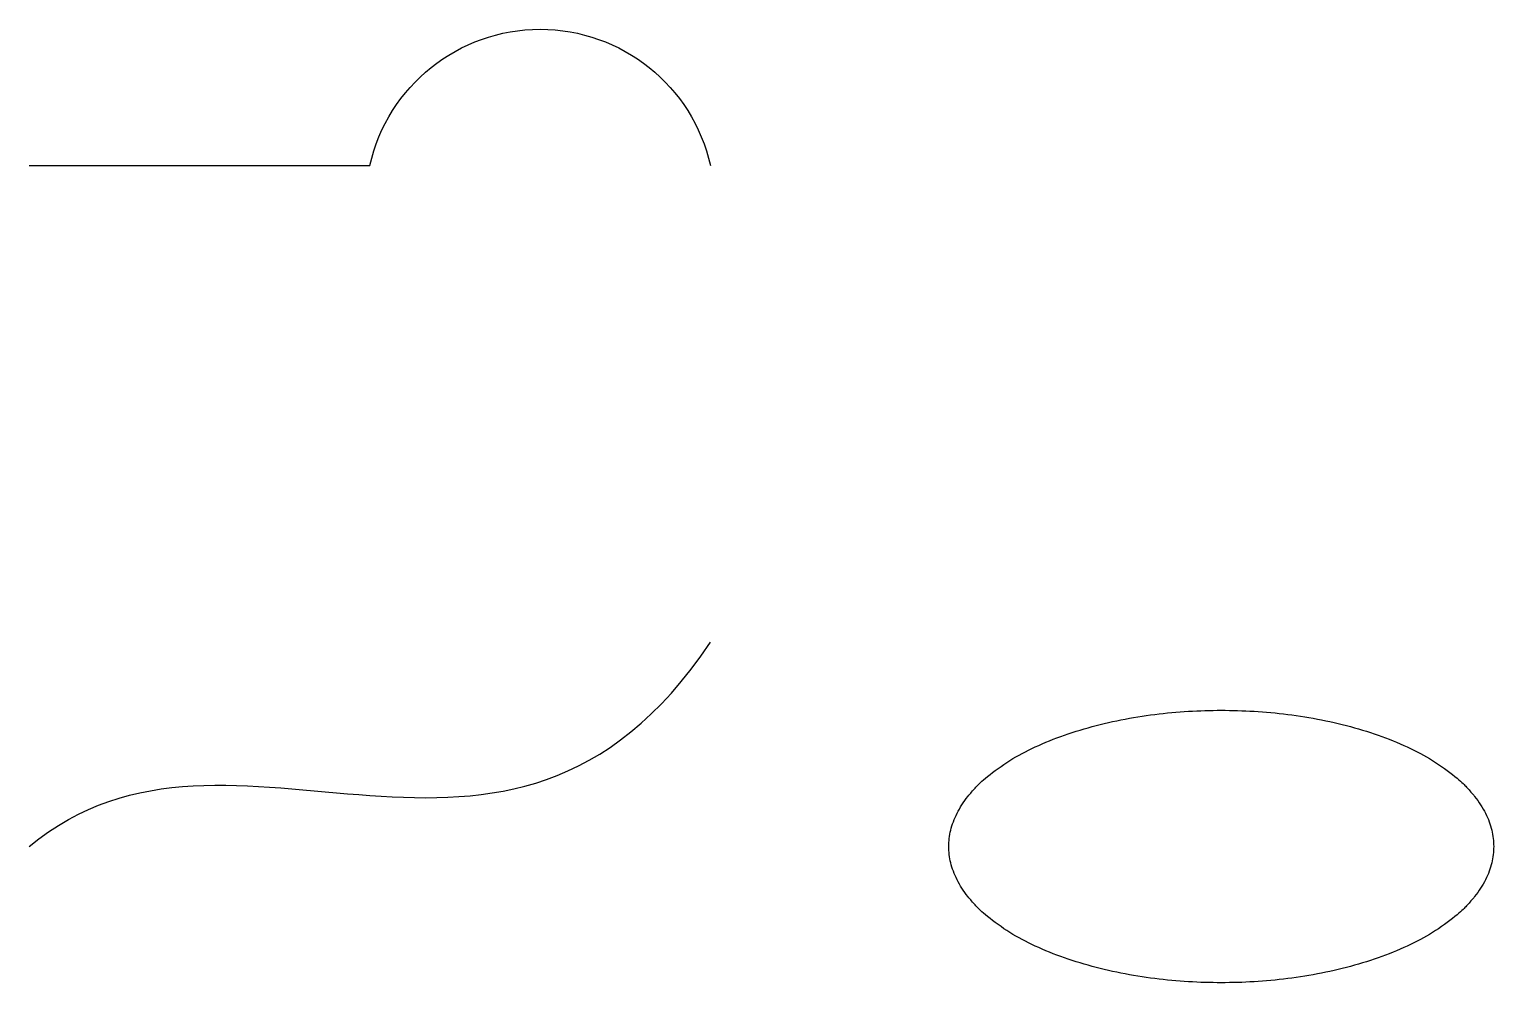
# Model space of a CAD drawing. Header units: millimetres. Extents: x 0 to 43, y -4 to 24.
import ezdxf

# ---------------------------------------------------------------- set-up
doc = ezdxf.new("R2010")
doc.units = ezdxf.units.MM
doc.layers.add('Default', color=7, linetype='Continuous')

msp = doc.modelspace()

# ---------------------------------------------------------------- linework, layer by layer
at = {"layer": 'Default'}
msp.add_line((0, 20), (10, 20), dxfattribs=at)
at = {"layer": 'Default', "extrusion": (0, 0, -1)}
msp.add_arc((-15, 18.875), 5.125, 12.6804, 167.3196, dxfattribs=at)
at = {"layer": 'Default'}
msp.add_open_spline([(0, 0), (6, 5, 4), (14, -3, -3), (20, 6, 2)], degree=3, dxfattribs=at)
msp.add_rational_spline([(43, 0), (43, 4), (35, 4), (27, 4), (27, 0), (27, -4), (35, -4), (43, -4), (43, 0)], [1, 0.707106781187, 1, 0.707106781187, 1, 0.707106781187, 1, 0.707106781187, 1], degree=2, knots=[0, 0, 0, 1.570796, 1.570796, 3.141593, 3.141593, 4.712389, 4.712389, 6.283185, 6.283185, 6.283185], dxfattribs=at)

doc.saveas('drawing.dxf')
